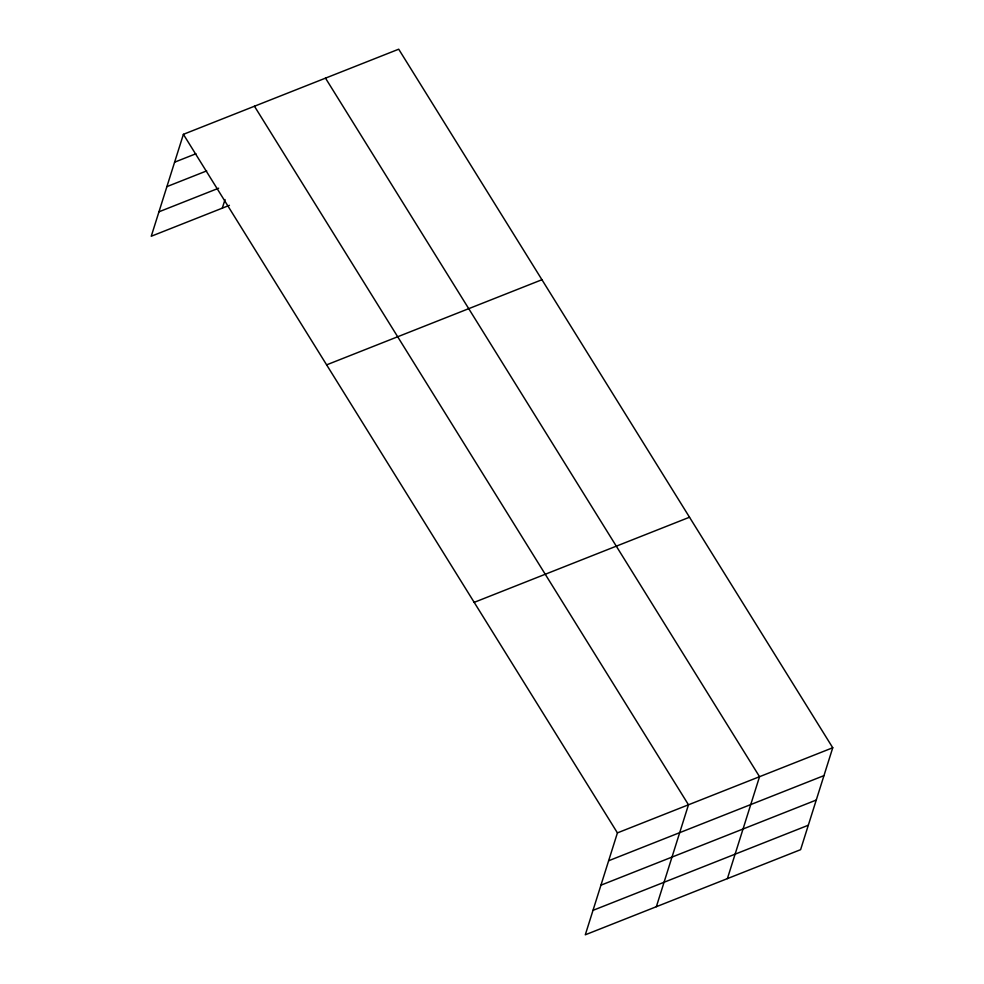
<?xml version="1.0" encoding="UTF-8"?>
<svg xmlns="http://www.w3.org/2000/svg" width="984" height="984" viewBox="0 0 984 984"><rect width="100%" height="100%" fill="white"/><g stroke="black" fill="none" stroke-linecap="round" stroke-linejoin="round"><path stroke-width="1.48" d="M183.393 134.328L617.423 832.882L585.296 934.8L800.607 849.672L832.747 747.754L398.704 49.2L183.393 134.328L151.253 236.246L229.42 205.336M222.31 208.153L225.028 199.531M656.353 906.707L688.48 804.789L254.45 106.235M727.397 878.614L759.537 776.696L325.495 78.142M174.598 162.188L195.914 153.762M166.899 186.628L206.689 170.896M158.965 211.806L218.645 188.215M326.627 364.855L541.938 279.727M474.19 602.356L689.513 517.227M617.423 832.882L832.747 747.754M608.641 860.754L823.952 775.626M600.941 885.182L816.253 800.054M592.995 910.36L808.319 825.232"/></g></svg>
